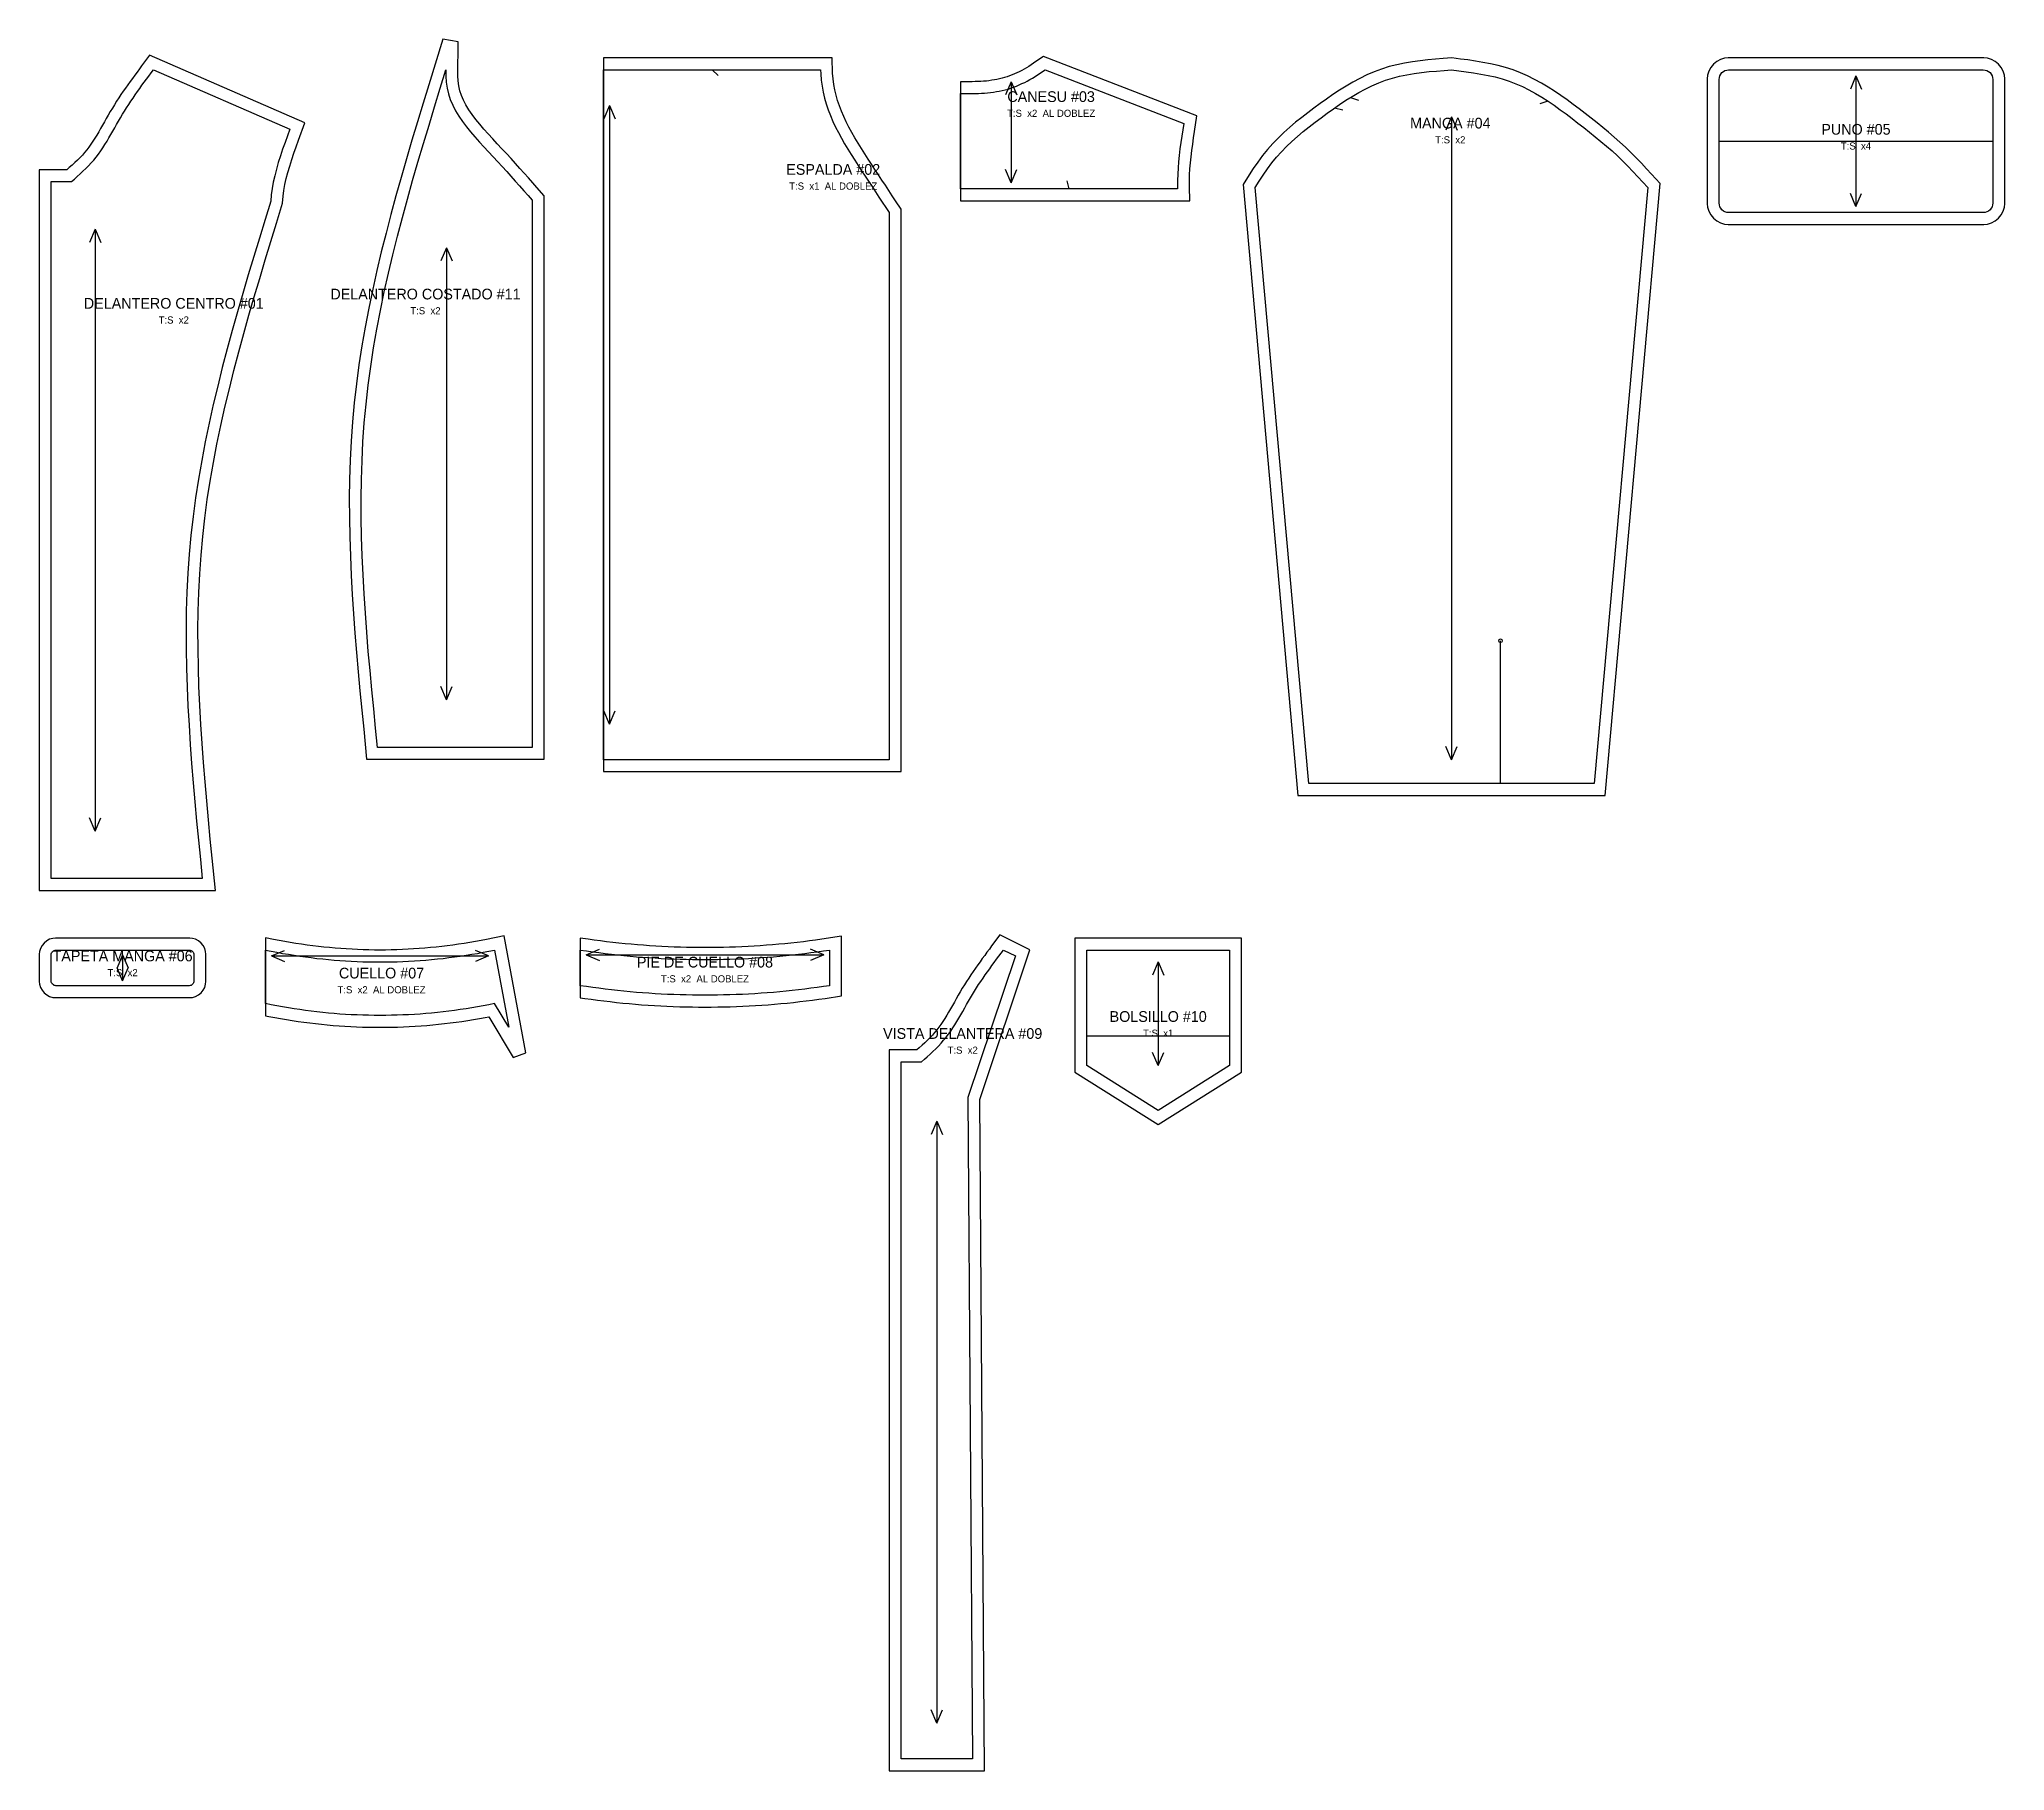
# Model space of a CAD drawing. Header units: centimetres. Extents: x -1 to 164, y -143 to 3.
import ezdxf
from ezdxf.enums import TextEntityAlignment as Align

# ---------------------------------------------------------------- set-up
doc = ezdxf.new("R2010")
doc.units = ezdxf.units.CM
for name, color, linetype in [('1', 1, 'Continuous'), ('11', 8, 'Continuous'), ('13', 7, 'Continuous'), ('15', 6, 'Continuous'), ('4', 4, 'Continuous'), ('6', 2, 'Continuous'), ('7', 3, 'Continuous'), ('8', 5, 'Continuous')]:
    doc.layers.add(name, color=color, linetype=linetype)

# ---------------------------------------------------------------- blocks, each defined once
blk = doc.blocks.new('P01_DELANTERO_CENTRO')
at = {"layer": '1'}
blk.add_lwpolyline([(-2.7, -8.4), (-2.7, -69), (12.1, -69), (11.83, -66.29), (11.67, -64.68), (11.52, -63.06), (11.37, -61.46), (11.23, -59.85), (11.1, -58.24), (10.98, -56.64), (10.88, -55.04), (10.79, -53.45), (10.72, -51.85), (10.67, -50.26), (10.64, -48.68), (10.63, -47.09), (10.65, -45.51), (10.7, -43.94), (10.78, -42.37), (10.89, -40.8), (11.03, -39.24), (11.21, -37.68), (11.42, -36.12), (11.66, -34.57), (11.93, -33.02), (12.23, -31.46), (12.55, -29.91), (12.9, -28.36), (13.27, -26.81), (13.65, -25.27), (14.06, -23.72), (14.48, -22.17), (14.91, -20.62), (15.36, -19.08), (15.82, -17.53), (16.28, -15.98), (16.75, -14.43), (17.23, -12.88), (17.74, -11.22), (17.79, -10.61), (17.85, -10.13), (17.94, -9.64), (18.05, -9.13), (18.19, -8.62), (18.34, -8.09), (18.51, -7.55), (18.69, -7.01), (18.89, -6.46), (19.09, -5.91), (19.62, -4.46), (6.57, 1.23), (5.9, 0.34), (5.71, 0.08), (5.51, -0.19), (5.32, -0.45), (5.12, -0.72), (4.93, -0.98), (4.73, -1.25), (4.54, -1.53), (4.35, -1.8), (4.16, -2.08), (3.98, -2.36), (3.79, -2.64), (3.61, -2.93), (3.44, -3.22), (3.26, -3.51), (3.1, -3.8), (2.93, -4.09), (2.77, -4.38), (2.61, -4.66), (2.45, -4.94), (2.29, -5.22), (2.13, -5.49), (1.97, -5.75), (1.81, -6), (1.64, -6.25), (1.47, -6.49), (1.29, -6.72), (1.11, -6.94), (0.92, -7.16), (0.72, -7.37), (0.51, -7.59), (0.29, -7.8), (0.06, -8.01), (-0.18, -8.22), (-0.38, -8.4), (-2.7, -8.4)], close=True, dxfattribs=at)
at = {"layer": '7'}
for p, q in [((2, -13.4), (1.53, -14.51)), ((2, -13.4), (2, -64)), ((2, -13.4), (2.47, -14.51)), ((2, -64), (1.53, -62.89)), ((2, -64), (2.47, -62.89))]:
    blk.add_line(p, q, dxfattribs=at)
at = {"layer": '8'}
blk.add_lwpolyline([(11, -68), (-1.7, -68), (-1.7, -9.4), (0, -9.4), (0.25, -9.18), (0.49, -8.97), (0.73, -8.75), (0.97, -8.52), (1.21, -8.3), (1.44, -8.07), (1.66, -7.83), (1.87, -7.59), (2.08, -7.34), (2.27, -7.08), (2.46, -6.82), (2.64, -6.55), (2.82, -6.28), (2.99, -6), (3.15, -5.72), (3.32, -5.44), (3.48, -5.16), (3.64, -4.87), (3.8, -4.58), (3.96, -4.3), (4.13, -4.02), (4.29, -3.73), (4.46, -3.46), (4.64, -3.18), (4.81, -2.91), (4.99, -2.64), (5.18, -2.37), (5.36, -2.1), (5.55, -1.83), (5.74, -1.57), (5.93, -1.3), (6.12, -1.04), (6.32, -0.78), (6.51, -0.52), (6.7, -0.26), (6.9, 0), (18.36, -5), (18.15, -5.56), (17.95, -6.12), (17.75, -6.68), (17.56, -7.24), (17.38, -7.8), (17.22, -8.35), (17.08, -8.9), (16.96, -9.44), (16.86, -9.98), (16.79, -10.51), (16.75, -11.04), (16.27, -12.59), (15.8, -14.14), (15.33, -15.69), (14.86, -17.24), (14.4, -18.8), (13.95, -20.35), (13.52, -21.9), (13.09, -23.46), (12.68, -25.02), (12.29, -26.58), (11.92, -28.14), (11.57, -29.7), (11.25, -31.27), (10.95, -32.84), (10.67, -34.41), (10.43, -35.98), (10.22, -37.56), (10.04, -39.14), (9.89, -40.72), (9.78, -42.31), (9.7, -43.9), (9.65, -45.49), (9.63, -47.09), (9.64, -48.69), (9.67, -50.29), (9.72, -51.89), (9.79, -53.5), (9.88, -55.1), (9.98, -56.71), (10.1, -58.32), (10.23, -59.93), (10.38, -61.55), (10.52, -63.16), (10.68, -64.77), (10.84, -66.39)], close=True, dxfattribs=at)
at = {"layer": '13'}
blk.add_text('DELANTERO CENTRO #01', height=0.9, dxfattribs=at).set_placement((8.6, -19.63), align=Align.MIDDLE_CENTER)
at = {"layer": '15'}
blk.add_text('T:S  x2', height=0.6, dxfattribs=at).set_placement((8.6, -21.03), align=Align.MIDDLE_CENTER)
blk = doc.blocks.new('P11_DELANTERO_COSTADO')
at = {"layer": '1'}
blk.add_lwpolyline([(15.32, -12.29), (14.84, -13.85), (14.37, -15.4), (13.9, -16.96), (13.44, -18.52), (12.99, -20.08), (12.55, -21.64), (12.13, -23.2), (11.72, -24.77), (11.32, -26.34), (10.95, -27.91), (10.6, -29.49), (10.27, -31.07), (9.96, -32.66), (9.69, -34.24), (9.44, -35.84), (9.23, -37.43), (9.04, -39.04), (8.9, -40.64), (8.78, -42.25), (8.7, -43.86), (8.65, -45.47), (8.63, -47.08), (8.64, -48.7), (8.67, -50.31), (8.72, -51.93), (8.79, -53.55), (8.88, -55.16), (8.99, -56.78), (9.11, -58.4), (9.24, -60.02), (9.38, -61.64), (9.53, -63.25), (9.68, -64.87), (9.84, -66.48), (10.09, -69), (25, -69), (25, -21.62), (24.4, -20.94), (24.05, -20.54), (23.69, -20.13), (23.33, -19.72), (22.97, -19.32), (22.6, -18.91), (22.23, -18.5), (21.85, -18.08), (21.46, -17.67), (21.07, -17.26), (20.68, -16.84), (20.31, -16.43), (19.94, -16.02), (19.59, -15.61), (19.26, -15.2), (18.95, -14.8), (18.68, -14.39), (18.43, -13.99), (18.22, -13.59), (18.05, -13.19), (17.92, -12.79), (17.83, -12.39), (17.77, -11.97), (17.75, -11.53), (17.78, -8.67), (16.5, -8.47), (15.32, -12.29)], close=True, dxfattribs=at)
at = {"layer": '7'}
for p, q in [((16.8, -26), (16.33, -27.11)), ((16.8, -26), (16.8, -64)), ((16.8, -26), (17.27, -27.11)), ((16.8, -64), (16.33, -62.89)), ((16.8, -64), (17.27, -62.89))]:
    blk.add_line(p, q, dxfattribs=at)
at = {"layer": '8'}
blk.add_lwpolyline([(16.75, -11.04), (16.75, -11.56), (16.78, -12.07), (16.85, -12.57), (16.96, -13.06), (17.12, -13.54), (17.32, -14.01), (17.56, -14.48), (17.83, -14.93), (18.14, -15.38), (18.47, -15.82), (18.82, -16.25), (19.19, -16.68), (19.57, -17.11), (19.95, -17.52), (20.34, -17.94), (20.73, -18.35), (21.11, -18.76), (21.49, -19.17), (21.86, -19.58), (22.22, -19.98), (22.58, -20.39), (22.94, -20.79), (23.3, -21.2), (23.65, -21.6), (24, -22), (24, -68), (11, -68), (10.84, -66.39), (10.68, -64.77), (10.52, -63.16), (10.38, -61.55), (10.23, -59.93), (10.1, -58.32), (9.98, -56.71), (9.88, -55.1), (9.79, -53.5), (9.72, -51.89), (9.67, -50.29), (9.64, -48.69), (9.63, -47.09), (9.65, -45.49), (9.7, -43.9), (9.78, -42.31), (9.89, -40.72), (10.04, -39.14), (10.22, -37.56), (10.43, -35.98), (10.67, -34.41), (10.95, -32.84), (11.25, -31.27), (11.57, -29.7), (11.92, -28.14), (12.29, -26.58), (12.68, -25.02), (13.09, -23.46), (13.52, -21.9), (13.95, -20.35), (14.4, -18.8), (14.86, -17.24), (15.33, -15.69), (15.8, -14.14), (16.27, -12.59)], close=True, dxfattribs=at)
at = {"layer": '13'}
blk.add_text('DELANTERO COSTADO #11', height=0.9, dxfattribs=at).set_placement((15.03, -29.89), align=Align.MIDDLE_CENTER)
at = {"layer": '15'}
blk.add_text('T:S  x2', height=0.6, dxfattribs=at).set_placement((15.03, -31.29), align=Align.MIDDLE_CENTER)
blk = doc.blocks.new('P02_ESPALDA')
at = {"layer": '1'}
blk.add_lwpolyline([(25, -21.7), (24.54, -21.01), (24.26, -20.58), (23.97, -20.14), (23.68, -19.7), (23.39, -19.27), (23.1, -18.83), (22.81, -18.38), (22.52, -17.94), (22.24, -17.5), (21.95, -17.05), (21.67, -16.6), (21.39, -16.16), (21.12, -15.71), (20.87, -15.26), (20.62, -14.81), (20.4, -14.37), (20.18, -13.92), (19.99, -13.47), (19.82, -13.02), (19.66, -12.57), (19.54, -12.13), (19.43, -11.68), (19.35, -11.22), (19.29, -10.76), (19.25, -10.28), (19.2, -9), (0, -9), (0, -69), (25, -69), (25, -21.7)], close=True, dxfattribs=at)
at = {"layer": '4'}
blk.add_line((9.12, -10), (9.64, -10.47), dxfattribs=at)
at = {"layer": '7'}
for p, q in [((0.5, -13), (0.03, -14.11)), ((0.5, -13), (0.5, -65)), ((0.5, -13), (0.97, -14.11)), ((0.5, -65), (0.03, -63.89)), ((0.5, -65), (0.97, -63.89))]:
    blk.add_line(p, q, dxfattribs=at)
at = {"layer": '8'}
blk.add_lwpolyline([(0, -10), (18.24, -10), (18.26, -10.34), (18.3, -10.86), (18.36, -11.37), (18.45, -11.88), (18.57, -12.38), (18.71, -12.87), (18.88, -13.36), (19.06, -13.85), (19.27, -14.33), (19.5, -14.81), (19.74, -15.28), (19.99, -15.75), (20.26, -16.21), (20.54, -16.68), (20.82, -17.13), (21.11, -17.59), (21.4, -18.04), (21.69, -18.49), (21.98, -18.93), (22.27, -19.37), (22.56, -19.81), (22.84, -20.25), (23.13, -20.69), (23.42, -21.13), (23.71, -21.56), (24, -22), (24, -68), (0, -68)], close=True, dxfattribs=at)
at = {"layer": '13'}
blk.add_text('ESPALDA #02', height=0.9, dxfattribs=at).set_placement((19.3, -18.37), align=Align.MIDDLE_CENTER)
at = {"layer": '15'}
blk.add_text('T:S  x1  AL DOBLEZ', height=0.6, dxfattribs=at).set_placement((19.3, -19.77), align=Align.MIDDLE_CENTER)
blk = doc.blocks.new('P03_CANESU')
at = {"layer": '1'}
blk.add_lwpolyline([(19.24, -9.8), (19.23, -9.32), (19.25, -8.82), (19.28, -8.32), (19.32, -7.81), (19.37, -7.3), (19.44, -6.78), (19.51, -6.25), (19.58, -5.72), (19.67, -5.19), (19.87, -3.86), (6.97, 1.12), (6.33, 0.69), (6.13, 0.55), (5.93, 0.42), (5.73, 0.29), (5.53, 0.17), (5.34, 0.05), (5.14, -0.05), (4.94, -0.16), (4.74, -0.25), (4.54, -0.34), (4.33, -0.43), (4.12, -0.51), (3.91, -0.58), (3.7, -0.65), (3.49, -0.71), (3.27, -0.76), (3.06, -0.81), (2.84, -0.85), (2.62, -0.88), (2.39, -0.91), (2.17, -0.94), (1.94, -0.96), (1.71, -0.97), (1.47, -0.98), (1.23, -0.99), (0.99, -1), (0.75, -1), (0.5, -1), (0.25, -1), (0, -1), (0, -11), (19.28, -11), (19.24, -9.8)], close=True, dxfattribs=at)
at = {"layer": '4'}
blk.add_line((9.12, -10), (8.97, -9.32), dxfattribs=at)
at = {"layer": '7'}
for p, q in [((4.26, -1), (3.79, -2.11)), ((4.26, -1), (4.26, -9.5)), ((4.26, -1), (4.73, -2.11)), ((4.26, -9.5), (3.79, -8.39)), ((4.26, -9.5), (4.73, -8.39))]:
    blk.add_line(p, q, dxfattribs=at)
at = {"layer": '8'}
blk.add_lwpolyline([(0, -2), (0.25, -2), (0.5, -2), (0.76, -2), (1.01, -2), (1.26, -1.99), (1.51, -1.98), (1.76, -1.97), (2.01, -1.95), (2.26, -1.93), (2.51, -1.91), (2.76, -1.87), (3.01, -1.83), (3.25, -1.79), (3.5, -1.73), (3.74, -1.67), (3.99, -1.61), (4.23, -1.53), (4.46, -1.45), (4.7, -1.36), (4.93, -1.26), (5.16, -1.16), (5.39, -1.05), (5.61, -0.94), (5.83, -0.81), (6.05, -0.69), (6.26, -0.55), (6.47, -0.42), (6.68, -0.28), (6.89, -0.14), (7.1, 0), (18.76, -4.5), (18.68, -5.04), (18.6, -5.58), (18.52, -6.11), (18.44, -6.65), (18.38, -7.19), (18.32, -7.72), (18.28, -8.25), (18.25, -8.78), (18.23, -9.3), (18.24, -9.83), (18.24, -10), (0, -10)], close=True, dxfattribs=at)
at = {"layer": '13'}
blk.add_text('CANESU #03', height=0.9, dxfattribs=at).set_placement((7.61, -2.25), align=Align.MIDDLE_CENTER)
at = {"layer": '15'}
blk.add_text('T:S  x2  AL DOBLEZ', height=0.6, dxfattribs=at).set_placement((7.61, -3.65), align=Align.MIDDLE_CENTER)
blk = doc.blocks.new('P04_MANGA')
at = {"layer": '1'}
blk.add_lwpolyline([(-12.91, -61), (12.91, -61), (17.53, -9.56), (16.82, -8.77), (16.4, -8.31), (15.97, -7.85), (15.53, -7.39), (15.08, -6.94), (14.62, -6.51), (14.15, -6.08), (13.68, -5.66), (13.2, -5.25), (12.72, -4.85), (12.23, -4.45), (11.74, -4.06), (11.24, -3.67), (10.74, -3.29), (10.23, -2.91), (9.72, -2.53), (9.19, -2.16), (8.66, -1.8), (8.11, -1.45), (7.55, -1.12), (6.98, -0.8), (6.39, -0.51), (5.79, -0.24), (5.17, -0.01), (4.54, 0.19), (3.91, 0.37), (3.28, 0.51), (2.64, 0.63), (2.01, 0.74), (1.38, 0.83), (0.75, 0.91), (0.03, 1), (-0.71, 0.95), (-1.35, 0.9), (-1.99, 0.84), (-2.64, 0.77), (-3.29, 0.68), (-3.94, 0.57), (-4.59, 0.43), (-5.23, 0.27), (-5.87, 0.06), (-6.5, -0.17), (-7.11, -0.43), (-7.71, -0.72), (-8.29, -1.04), (-8.86, -1.37), (-9.42, -1.72), (-9.97, -2.08), (-10.51, -2.45), (-11.04, -2.83), (-11.56, -3.21), (-12.08, -3.6), (-12.59, -4), (-13.1, -4.41), (-13.6, -4.83), (-14.08, -5.27), (-14.56, -5.73), (-15.02, -6.2), (-15.47, -6.69), (-15.89, -7.21), (-16.29, -7.75), (-16.66, -8.29), (-17, -8.83), (-17.52, -9.65), (-12.91, -61)], close=True, dxfattribs=at)
at = {"layer": '11'}
blk.add_line((4.12, -60), (4.12, -48), dxfattribs=at)
at = {"layer": '4'}
for p, q in [((-9.82, -3.19), (-9.13, -3.35)), ((-8.49, -2.31), (-7.83, -2.56)), ((8.09, -2.62), (7.43, -2.85))]:
    blk.add_line(p, q, dxfattribs=at)
at = {"layer": '6'}
blk.add_circle((4.12, -48), 0.15, dxfattribs=at)
at = {"layer": '7'}
for p, q in [((0, -3.96), (-0.47, -5.07)), ((0, -3.96), (0, -58)), ((0, -3.96), (0.47, -5.07)), ((0, -58), (-0.47, -56.89)), ((0, -58), (0.47, -56.89))]:
    blk.add_line(p, q, dxfattribs=at)
at = {"layer": '8'}
blk.add_lwpolyline([(-16.49, -9.9), (-16.16, -9.37), (-15.82, -8.84), (-15.47, -8.33), (-15.1, -7.83), (-14.71, -7.35), (-14.29, -6.88), (-13.86, -6.44), (-13.41, -6.01), (-12.94, -5.59), (-12.46, -5.18), (-11.97, -4.79), (-11.47, -4.4), (-10.96, -4.02), (-10.45, -3.64), (-9.93, -3.27), (-9.41, -2.91), (-8.88, -2.56), (-8.35, -2.23), (-7.8, -1.91), (-7.25, -1.62), (-6.69, -1.34), (-6.12, -1.1), (-5.55, -0.88), (-4.96, -0.7), (-4.36, -0.54), (-3.75, -0.41), (-3.14, -0.31), (-2.52, -0.22), (-1.89, -0.15), (-1.26, -0.1), (-0.63, -0.05), (0, 0), (0.62, -0.08), (1.24, -0.16), (1.85, -0.25), (2.46, -0.35), (3.07, -0.47), (3.67, -0.6), (4.26, -0.76), (4.84, -0.95), (5.41, -1.17), (5.97, -1.41), (6.51, -1.69), (7.05, -1.98), (7.58, -2.3), (8.11, -2.64), (8.62, -2.98), (9.13, -3.35), (9.64, -3.71), (10.13, -4.09), (10.63, -4.47), (11.12, -4.85), (11.6, -5.23), (12.08, -5.62), (12.56, -6.01), (13.02, -6.41), (13.49, -6.82), (13.94, -7.24), (14.38, -7.66), (14.82, -8.09), (15.24, -8.54), (15.66, -8.99), (16.08, -9.44), (16.49, -9.9), (12, -60), (-12, -60)], close=True, dxfattribs=at)
at = {"layer": '13'}
blk.add_text('MANGA #04', height=0.9, dxfattribs=at).set_placement((-0.1, -4.48), align=Align.MIDDLE_CENTER)
at = {"layer": '15'}
blk.add_text('T:S  x2', height=0.6, dxfattribs=at).set_placement((-0.1, -5.88), align=Align.MIDDLE_CENTER)
blk = doc.blocks.new('P05_PUNO')
at = {"layer": '1'}
blk.add_lwpolyline([(-1, -11.25), (-0.97, -11.55), (-0.87, -11.89), (-0.7, -12.2), (-0.48, -12.48), (-0.2, -12.7), (0.11, -12.87), (0.45, -12.97), (0.75, -13), (22.25, -13), (22.55, -12.97), (22.89, -12.87), (23.2, -12.7), (23.48, -12.48), (23.7, -12.2), (23.87, -11.89), (23.97, -11.55), (24, -11.25), (24, -0.75), (23.97, -0.45), (23.87, -0.11), (23.7, 0.2), (23.48, 0.48), (23.2, 0.7), (22.89, 0.87), (22.55, 0.97), (22.25, 1), (0.75, 1), (0.45, 0.97), (0.11, 0.87), (-0.2, 0.7), (-0.48, 0.48), (-0.7, 0.2), (-0.87, -0.11), (-0.97, -0.45), (-1, -0.75), (-1, -11.25)], close=True, dxfattribs=at)
at = {"layer": '11'}
blk.add_line((0, -6), (23, -6), dxfattribs=at)
at = {"layer": '7'}
for p, q in [((11.5, -0.5), (11.03, -1.61)), ((11.5, -0.5), (11.5, -11.5)), ((11.5, -0.5), (11.97, -1.61)), ((11.5, -11.5), (11.03, -10.39)), ((11.5, -11.5), (11.97, -10.39))]:
    blk.add_line(p, q, dxfattribs=at)
at = {"layer": '8'}
blk.add_lwpolyline([(0, -0.8), (0.02, -0.64), (0.06, -0.49), (0.13, -0.36), (0.23, -0.23), (0.36, -0.13), (0.49, -0.06), (0.64, -0.02), (0.8, 0), (22.2, 0), (22.36, -0.02), (22.51, -0.06), (22.64, -0.13), (22.77, -0.23), (22.87, -0.36), (22.94, -0.49), (22.98, -0.64), (23, -0.8), (23, -11.2), (22.98, -11.36), (22.94, -11.51), (22.87, -11.64), (22.77, -11.77), (22.64, -11.87), (22.51, -11.94), (22.36, -11.98), (22.2, -12), (0.8, -12), (0.64, -11.98), (0.49, -11.94), (0.36, -11.87), (0.23, -11.77), (0.13, -11.64), (0.06, -11.51), (0.02, -11.36), (0, -11.2)], close=True, dxfattribs=at)
at = {"layer": '13'}
blk.add_text('PUNO #05', height=0.9, dxfattribs=at).set_placement((11.5, -5), align=Align.MIDDLE_CENTER)
at = {"layer": '15'}
blk.add_text('T:S  x4', height=0.6, dxfattribs=at).set_placement((11.5, -6.4), align=Align.MIDDLE_CENTER)
blk = doc.blocks.new('P06_TAPETA_MANGA')
at = {"layer": '1'}
blk.add_lwpolyline([(-1, -2.65), (-0.98, -2.87), (-0.9, -3.14), (-0.77, -3.38), (-0.59, -3.59), (-0.38, -3.77), (-0.14, -3.9), (0.13, -3.98), (0.35, -4), (11.65, -4), (11.87, -3.98), (12.14, -3.9), (12.38, -3.77), (12.59, -3.59), (12.77, -3.38), (12.9, -3.14), (12.98, -2.87), (13, -2.65), (13, -0.35), (12.98, -0.13), (12.9, 0.14), (12.77, 0.38), (12.59, 0.59), (12.38, 0.77), (12.14, 0.9), (11.87, 0.98), (11.65, 1), (0.35, 1), (0.13, 0.98), (-0.14, 0.9), (-0.38, 0.77), (-0.59, 0.59), (-0.77, 0.38), (-0.9, 0.14), (-0.98, -0.13), (-1, -0.35), (-1, -2.65)], close=True, dxfattribs=at)
at = {"layer": '7'}
for p, q in [((6, -0.4), (5.53, -1.51)), ((6, -2.6), (5.53, -1.49)), ((6, -0.4), (6, -2.6)), ((6, -0.4), (6.47, -1.51)), ((6, -2.6), (6.47, -1.49))]:
    blk.add_line(p, q, dxfattribs=at)
at = {"layer": '8'}
blk.add_lwpolyline([(0, -0.4), (0.01, -0.32), (0.03, -0.25), (0.07, -0.18), (0.12, -0.12), (0.18, -0.07), (0.25, -0.03), (0.32, -0.01), (0.4, 0), (11.6, 0), (11.68, -0.01), (11.75, -0.03), (11.82, -0.07), (11.88, -0.12), (11.93, -0.18), (11.97, -0.25), (11.99, -0.32), (12, -0.4), (12, -2.6), (11.99, -2.68), (11.97, -2.75), (11.93, -2.82), (11.88, -2.88), (11.82, -2.93), (11.75, -2.97), (11.68, -2.99), (11.6, -3), (0.4, -3), (0.32, -2.99), (0.25, -2.97), (0.18, -2.93), (0.12, -2.88), (0.07, -2.82), (0.03, -2.75), (0.01, -2.68), (0, -2.6)], close=True, dxfattribs=at)
at = {"layer": '13'}
blk.add_text('TAPETA MANGA #06', height=0.9, dxfattribs=at).set_placement((6, -0.5), align=Align.MIDDLE_CENTER)
at = {"layer": '15'}
blk.add_text('T:S  x2', height=0.6, dxfattribs=at).set_placement((6, -1.9), align=Align.MIDDLE_CENTER)
blk = doc.blocks.new('P07_CUELLO')
at = {"layer": '1'}
blk.add_lwpolyline([(0.78, -5.67), (1.27, -5.76), (1.76, -5.85), (2.25, -5.93), (2.75, -6), (3.24, -6.07), (3.73, -6.13), (4.22, -6.19), (4.71, -6.24), (5.2, -6.29), (5.7, -6.34), (6.19, -6.37), (6.68, -6.41), (7.17, -6.44), (7.66, -6.46), (8.16, -6.48), (8.65, -6.49), (9.14, -6.5), (9.63, -6.5), (10.12, -6.5), (10.62, -6.49), (11.11, -6.48), (11.6, -6.46), (12.09, -6.44), (12.58, -6.41), (13.08, -6.37), (13.57, -6.34), (14.06, -6.29), (14.55, -6.24), (15.04, -6.19), (15.53, -6.13), (16.03, -6.07), (16.52, -6), (17.01, -5.93), (17.5, -5.85), (17.99, -5.76), (18.48, -5.67), (18.77, -5.62), (20.82, -9.04), (21.88, -8.64), (20.06, 1.18), (18.59, 0.88), (18.12, 0.79), (17.65, 0.71), (17.17, 0.63), (16.7, 0.55), (16.23, 0.48), (15.76, 0.41), (15.29, 0.35), (14.82, 0.3), (14.34, 0.24), (13.87, 0.2), (13.4, 0.16), (12.93, 0.12), (12.46, 0.09), (11.99, 0.06), (11.52, 0.04), (11.05, 0.02), (10.57, 0.01), (10.1, 0), (9.63, 0), (9.16, 0), (8.69, 0.01), (8.22, 0.02), (7.75, 0.04), (7.28, 0.06), (6.8, 0.09), (6.33, 0.12), (5.86, 0.16), (5.39, 0.2), (4.92, 0.24), (4.45, 0.3), (3.98, 0.35), (3.5, 0.41), (3.03, 0.48), (2.56, 0.55), (2.09, 0.63), (1.62, 0.71), (1.15, 0.79), (0.68, 0.88), (0, 1.02), (0, -5.52), (0.29, -5.58), (0.78, -5.67)], close=True, dxfattribs=at)
at = {"layer": '7'}
for p, q in [((0.5, -0.5), (1.61, -0.03)), ((0.5, -0.5), (18.76, -0.5)), ((0.5, -0.5), (1.61, -0.97)), ((18.76, -0.5), (17.66, -0.03)), ((18.76, -0.5), (17.66, -0.97))]:
    blk.add_line(p, q, dxfattribs=at)
at = {"layer": '8'}
blk.add_lwpolyline([(0, 0), (0.48, -0.1), (0.96, -0.19), (1.44, -0.28), (1.93, -0.36), (2.41, -0.44), (2.89, -0.51), (3.37, -0.58), (3.85, -0.64), (4.33, -0.7), (4.82, -0.75), (5.3, -0.8), (5.78, -0.84), (6.26, -0.88), (6.74, -0.91), (7.22, -0.94), (7.71, -0.96), (8.19, -0.98), (8.67, -0.99), (9.15, -1), (9.63, -1), (10.11, -1), (10.6, -0.99), (11.08, -0.98), (11.56, -0.96), (12.04, -0.94), (12.52, -0.91), (13, -0.88), (13.48, -0.84), (13.97, -0.8), (14.45, -0.75), (14.93, -0.7), (15.41, -0.64), (15.89, -0.58), (16.37, -0.51), (16.86, -0.44), (17.34, -0.36), (17.82, -0.28), (18.3, -0.19), (18.78, -0.1), (19.26, 0), (20.46, -6.5), (19.26, -4.5), (18.78, -4.6), (18.3, -4.69), (17.82, -4.78), (17.34, -4.86), (16.86, -4.94), (16.37, -5.01), (15.89, -5.08), (15.41, -5.14), (14.93, -5.2), (14.45, -5.25), (13.97, -5.3), (13.48, -5.34), (13, -5.38), (12.52, -5.41), (12.04, -5.44), (11.56, -5.46), (11.08, -5.48), (10.6, -5.49), (10.11, -5.5), (9.63, -5.5), (9.15, -5.5), (8.67, -5.49), (8.19, -5.48), (7.71, -5.46), (7.22, -5.44), (6.74, -5.41), (6.26, -5.38), (5.78, -5.34), (5.3, -5.3), (4.82, -5.25), (4.33, -5.2), (3.85, -5.14), (3.37, -5.08), (2.89, -5.01), (2.41, -4.94), (1.93, -4.86), (1.44, -4.78), (0.96, -4.69), (0.48, -4.6), (0, -4.5)], close=True, dxfattribs=at)
at = {"layer": '13'}
blk.add_text('CUELLO #07', height=0.9, dxfattribs=at).set_placement((9.76, -1.94), align=Align.MIDDLE_CENTER)
at = {"layer": '15'}
blk.add_text('T:S  x2  AL DOBLEZ', height=0.6, dxfattribs=at).set_placement((9.76, -3.34), align=Align.MIDDLE_CENTER)
blk = doc.blocks.new('P08_PIE_DE_CUELLO')
at = {"layer": '1'}
blk.add_lwpolyline([(0.91, -4.14), (1.44, -4.21), (1.98, -4.28), (2.51, -4.34), (3.04, -4.4), (3.57, -4.46), (4.1, -4.51), (4.63, -4.55), (5.16, -4.6), (5.7, -4.64), (6.23, -4.67), (6.76, -4.7), (7.29, -4.73), (7.82, -4.75), (8.36, -4.77), (8.89, -4.78), (9.42, -4.79), (9.95, -4.8), (10.48, -4.8), (11.01, -4.8), (11.55, -4.79), (12.08, -4.78), (12.61, -4.77), (13.14, -4.75), (13.67, -4.73), (14.2, -4.7), (14.74, -4.67), (15.27, -4.64), (15.8, -4.6), (16.33, -4.55), (16.86, -4.51), (17.39, -4.46), (17.93, -4.4), (18.46, -4.34), (18.99, -4.28), (19.52, -4.21), (20.05, -4.14), (20.58, -4.07), (21.96, -3.86), (21.96, 1.16), (20.3, 0.91), (19.78, 0.84), (19.26, 0.77), (18.75, 0.7), (18.23, 0.64), (17.71, 0.59), (17.2, 0.53), (16.68, 0.48), (16.16, 0.44), (15.65, 0.4), (15.13, 0.36), (14.61, 0.33), (14.1, 0.3), (13.58, 0.27), (13.06, 0.25), (12.55, 0.23), (12.03, 0.22), (11.51, 0.21), (11, 0.2), (10.48, 0.2), (9.97, 0.2), (9.45, 0.21), (8.93, 0.22), (8.42, 0.23), (7.9, 0.25), (7.38, 0.27), (6.87, 0.3), (6.35, 0.33), (5.83, 0.36), (5.32, 0.4), (4.8, 0.44), (4.28, 0.48), (3.77, 0.53), (3.25, 0.59), (2.73, 0.64), (2.22, 0.7), (1.7, 0.77), (1.18, 0.84), (0.67, 0.91), (0, 1.01), (0, -4.01), (0.38, -4.07), (0.91, -4.14)], close=True, dxfattribs=at)
at = {"layer": '7'}
for p, q in [((0.5, -0.4), (1.61, 0.07)), ((20.46, -0.4), (19.36, 0.07)), ((0.5, -0.4), (20.46, -0.4)), ((0.5, -0.4), (1.61, -0.87)), ((20.46, -0.4), (19.36, -0.87))]:
    blk.add_line(p, q, dxfattribs=at)
at = {"layer": '8'}
blk.add_lwpolyline([(0, 0), (0.52, -0.08), (1.05, -0.15), (1.57, -0.22), (2.1, -0.29), (2.62, -0.35), (3.14, -0.41), (3.67, -0.46), (4.19, -0.51), (4.72, -0.56), (5.24, -0.6), (5.77, -0.64), (6.29, -0.67), (6.81, -0.7), (7.34, -0.73), (7.86, -0.75), (8.39, -0.77), (8.91, -0.78), (9.43, -0.79), (9.96, -0.8), (10.48, -0.8), (11.01, -0.8), (11.53, -0.79), (12.05, -0.78), (12.58, -0.77), (13.1, -0.75), (13.63, -0.73), (14.15, -0.7), (14.67, -0.67), (15.2, -0.64), (15.72, -0.6), (16.25, -0.56), (16.77, -0.51), (17.3, -0.46), (17.82, -0.41), (18.34, -0.35), (18.87, -0.29), (19.39, -0.22), (19.92, -0.15), (20.44, -0.08), (20.96, 0), (20.96, -3), (20.44, -3.08), (19.92, -3.15), (19.39, -3.22), (18.87, -3.29), (18.34, -3.35), (17.82, -3.41), (17.3, -3.46), (16.77, -3.51), (16.25, -3.56), (15.72, -3.6), (15.2, -3.64), (14.67, -3.67), (14.15, -3.7), (13.63, -3.73), (13.1, -3.75), (12.58, -3.77), (12.05, -3.78), (11.53, -3.79), (11.01, -3.8), (10.48, -3.8), (9.96, -3.8), (9.43, -3.79), (8.91, -3.78), (8.39, -3.77), (7.86, -3.75), (7.34, -3.73), (6.81, -3.7), (6.29, -3.67), (5.77, -3.64), (5.24, -3.6), (4.72, -3.56), (4.19, -3.51), (3.67, -3.46), (3.14, -3.41), (2.62, -3.35), (2.1, -3.29), (1.57, -3.22), (1.05, -3.15), (0.52, -3.08), (0, -3)], close=True, dxfattribs=at)
at = {"layer": '13'}
blk.add_text('PIE DE CUELLO #08', height=0.9, dxfattribs=at).set_placement((10.48, -1.02), align=Align.MIDDLE_CENTER)
at = {"layer": '15'}
blk.add_text('T:S  x2  AL DOBLEZ', height=0.6, dxfattribs=at).set_placement((10.48, -2.42), align=Align.MIDDLE_CENTER)
blk = doc.blocks.new('P09_VISTA_DELANTERA')
at = {"layer": '1'}
blk.add_lwpolyline([(-2.7, -69), (5.31, -69), (4.9, -12.56), (9.12, 0.01), (6.6, 1.27), (5.9, 0.34), (5.71, 0.08), (5.51, -0.19), (5.32, -0.45), (5.12, -0.72), (4.93, -0.98), (4.73, -1.25), (4.54, -1.53), (4.35, -1.8), (4.16, -2.08), (3.98, -2.36), (3.79, -2.64), (3.61, -2.93), (3.44, -3.22), (3.26, -3.51), (3.1, -3.8), (2.93, -4.09), (2.77, -4.38), (2.61, -4.66), (2.45, -4.94), (2.29, -5.22), (2.13, -5.49), (1.97, -5.75), (1.81, -6), (1.64, -6.25), (1.47, -6.49), (1.29, -6.72), (1.11, -6.94), (0.92, -7.16), (0.72, -7.37), (0.51, -7.59), (0.29, -7.8), (0.06, -8.01), (-0.18, -8.22), (-0.38, -8.4), (-2.7, -8.4), (-2.7, -69)], close=True, dxfattribs=at)
at = {"layer": '7'}
for p, q in [((1.3, -14.4), (0.83, -15.51)), ((1.3, -14.4), (1.3, -65)), ((1.3, -14.4), (1.77, -15.51)), ((1.3, -65), (0.83, -63.89)), ((1.3, -65), (1.77, -63.89))]:
    blk.add_line(p, q, dxfattribs=at)
at = {"layer": '8'}
blk.add_lwpolyline([(-1.7, -9.4), (0, -9.4), (0.25, -9.18), (0.49, -8.97), (0.73, -8.75), (0.97, -8.52), (1.21, -8.3), (1.44, -8.07), (1.66, -7.83), (1.87, -7.59), (2.08, -7.34), (2.27, -7.08), (2.46, -6.82), (2.64, -6.55), (2.82, -6.28), (2.99, -6), (3.15, -5.72), (3.32, -5.44), (3.48, -5.16), (3.64, -4.87), (3.8, -4.58), (3.96, -4.3), (4.13, -4.02), (4.29, -3.73), (4.46, -3.46), (4.64, -3.18), (4.81, -2.91), (4.99, -2.64), (5.18, -2.37), (5.36, -2.1), (5.55, -1.83), (5.74, -1.57), (5.93, -1.3), (6.12, -1.04), (6.32, -0.78), (6.51, -0.52), (6.7, -0.26), (6.9, 0), (7.9, -0.5), (3.9, -12.4), (4.3, -68), (-1.7, -68)], close=True, dxfattribs=at)
at = {"layer": '13'}
blk.add_text('VISTA DELANTERA #09', height=0.9, dxfattribs=at).set_placement((3.47, -7.02), align=Align.MIDDLE_CENTER)
at = {"layer": '15'}
blk.add_text('T:S  x2', height=0.6, dxfattribs=at).set_placement((3.47, -8.42), align=Align.MIDDLE_CENTER)
blk = doc.blocks.new('P10_BOLSILLO')
at = {"layer": '1'}
blk.add_lwpolyline([(-1, -10.27), (6, -14.68), (13, -10.27), (13, 1), (-1, 1), (-1, -10.27)], close=True, dxfattribs=at)
at = {"layer": '11'}
blk.add_line((0, -7.22), (12, -7.22), dxfattribs=at)
at = {"layer": '7'}
for p, q in [((6, -1), (5.53, -2.11)), ((6, -1), (6, -9.72)), ((6, -1), (6.47, -2.11)), ((6, -9.72), (5.53, -8.61)), ((6, -9.72), (6.47, -8.61))]:
    blk.add_line(p, q, dxfattribs=at)
at = {"layer": '8'}
blk.add_lwpolyline([(0, 0), (12, 0), (12, -9.72), (6, -13.5), (0, -9.72)], close=True, dxfattribs=at)
at = {"layer": '13'}
blk.add_text('BOLSILLO #10', height=0.9, dxfattribs=at).set_placement((6, -5.59), align=Align.MIDDLE_CENTER)
at = {"layer": '15'}
blk.add_text('T:S  x1', height=0.6, dxfattribs=at).set_placement((6, -6.99), align=Align.MIDDLE_CENTER)

msp = doc.modelspace()

# ---------------------------------------------------------------- block references
for name, p in [('P11_DELANTERO_COSTADO', (16.42, 11.04)), ('P01_DELANTERO_CENTRO', (1.7, 0)), ('P02_ESPALDA', (46.42, 10)), ('P03_CANESU', (76.42, 0)), ('P04_MANGA', (117.68, 0)), ('P05_PUNO', (140.17, 0)), ('P06_TAPETA_MANGA', (0, -74)), ('P07_CUELLO', (18, -74)), ('P08_PIE_DE_CUELLO', (44.46, -74)), ('P09_VISTA_DELANTERA', (73.13, -74)), ('P10_BOLSILLO', (87.03, -74))]:
    msp.add_blockref(name, p)

doc.saveas('drawing.dxf')
